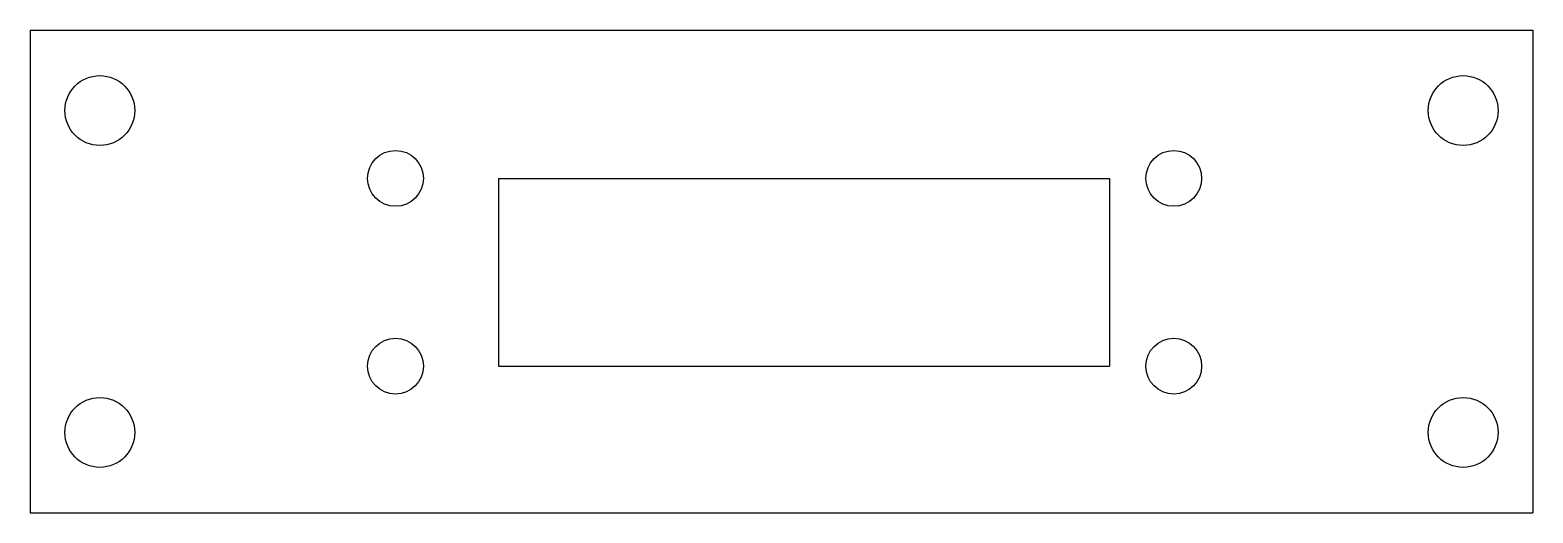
# Model space of a CAD drawing. Extents: x -70 to 70, y -22 to 22.
import ezdxf

# ---------------------------------------------------------------- set-up
doc = ezdxf.new("R2010")
doc.units = 0
doc.header["$MEASUREMENT"] = 0
doc.layers.add('MODELSKETCH_VISIBLE', color=7, linetype='CONTINUOUS')

msp = doc.modelspace()

# ---------------------------------------------------------------- linework, layer by layer
at = {"layer": 'MODELSKETCH_VISIBLE'}
for p, q in [((-70, 22.5), (70, 22.5)), ((-70, 22.5), (-70, -22.5)), ((70, 22.5), (70, -22.5)), ((-26.36, 8.68), (-26.36, -8.82)), ((-26.36, 8.68), (30.57, 8.68)), ((30.57, 8.68), (30.57, -8.82)), ((-26.36, -8.82), (30.57, -8.82)), ((-70, -22.5), (70, -22.5))]:
    msp.add_line(p, q, dxfattribs=at)
for centre, radius in [((-63.5, 15), 3.25), ((63.5, 15), 3.25), ((-35.96, 8.68), 2.6), ((36.54, 8.68), 2.6), ((-35.96, -8.82), 2.6), ((36.54, -8.82), 2.6), ((-63.5, -15), 3.25), ((63.5, -15), 3.25)]:
    msp.add_circle(centre, radius, dxfattribs=at)

doc.saveas('drawing.dxf')
